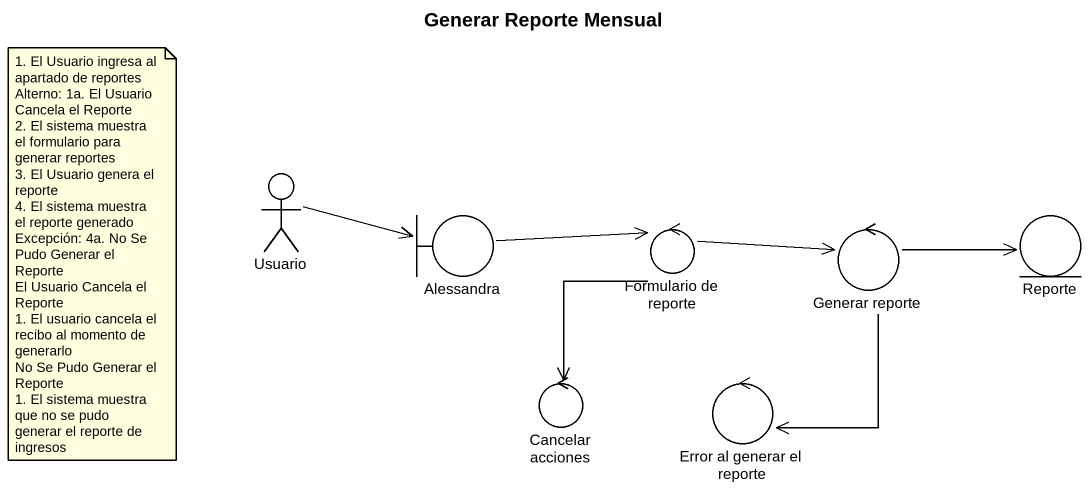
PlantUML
@startuml
title Generar Reporte Mensual
actor Usuario
boundary Alessandra
entity Reporte
control "Formulario de reporte" as Formulario_de_reporte
control "Generar reporte" as Generar_reporte
control "Cancelar acciones" as Cancelar_acciones #FFFFFF
control "Error al generar el reporte" as Error_al_generar_el_reporte #FFFFFF
Usuario -right-> Alessandra
Alessandra -right-> Formulario_de_reporte
Formulario_de_reporte -right-> Generar_reporte
Formulario_de_reporte --> Cancelar_acciones
Generar_reporte -right-> Reporte
Generar_reporte --> Error_al_generar_el_reporte
note as N1
  1. El Usuario ingresa al apartado de reportes
  Alterno: 1a. El Usuario Cancela el Reporte
  2. El sistema muestra el formulario para generar reportes
  3. El Usuario genera el reporte
  4. El sistema muestra el reporte generado
  Excepción: 4a. No Se Pudo Generar el Reporte
  El Usuario Cancela el Reporte
  1. El usuario cancela el recibo al momento de generarlo
  No Se Pudo Generar el Reporte
  1. El sistema muestra que no se pudo generar el reporte de ingresos
end note
@enduml
